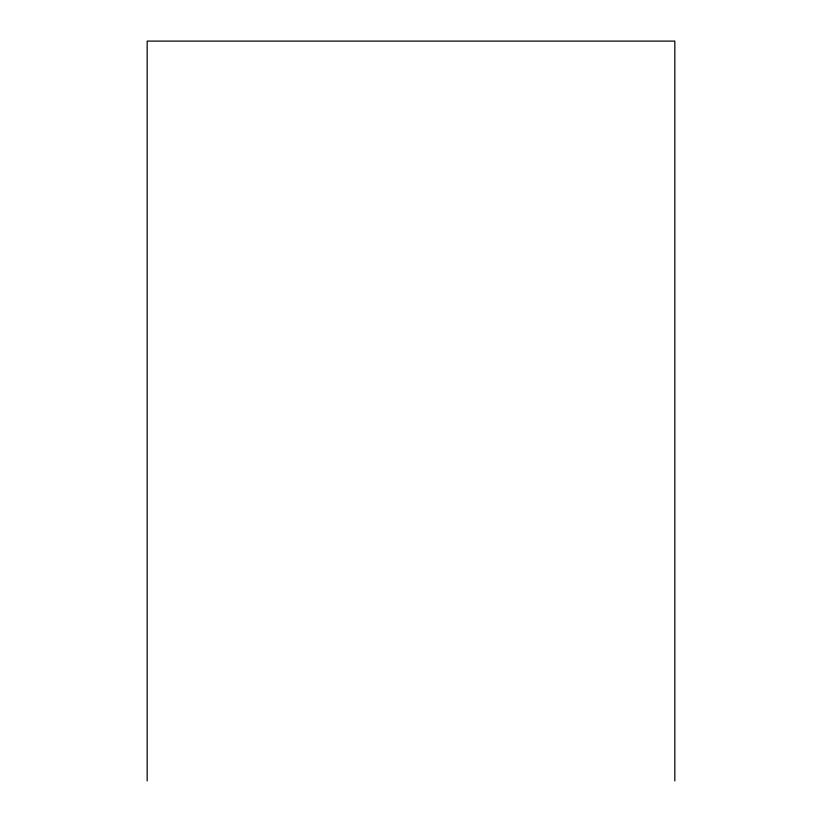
<?xml version="1.0" encoding="UTF-8"?>
<svg xmlns="http://www.w3.org/2000/svg" width="822" height="822" viewBox="0 0 822 822"><rect width="100%" height="100%" fill="white"/><g stroke="black" fill="none" stroke-linecap="round" stroke-linejoin="round"><path stroke-width="1.23" d="M674.831 780.9L674.831 41.1L147.169 41.1L147.169 780.9"/></g></svg>
